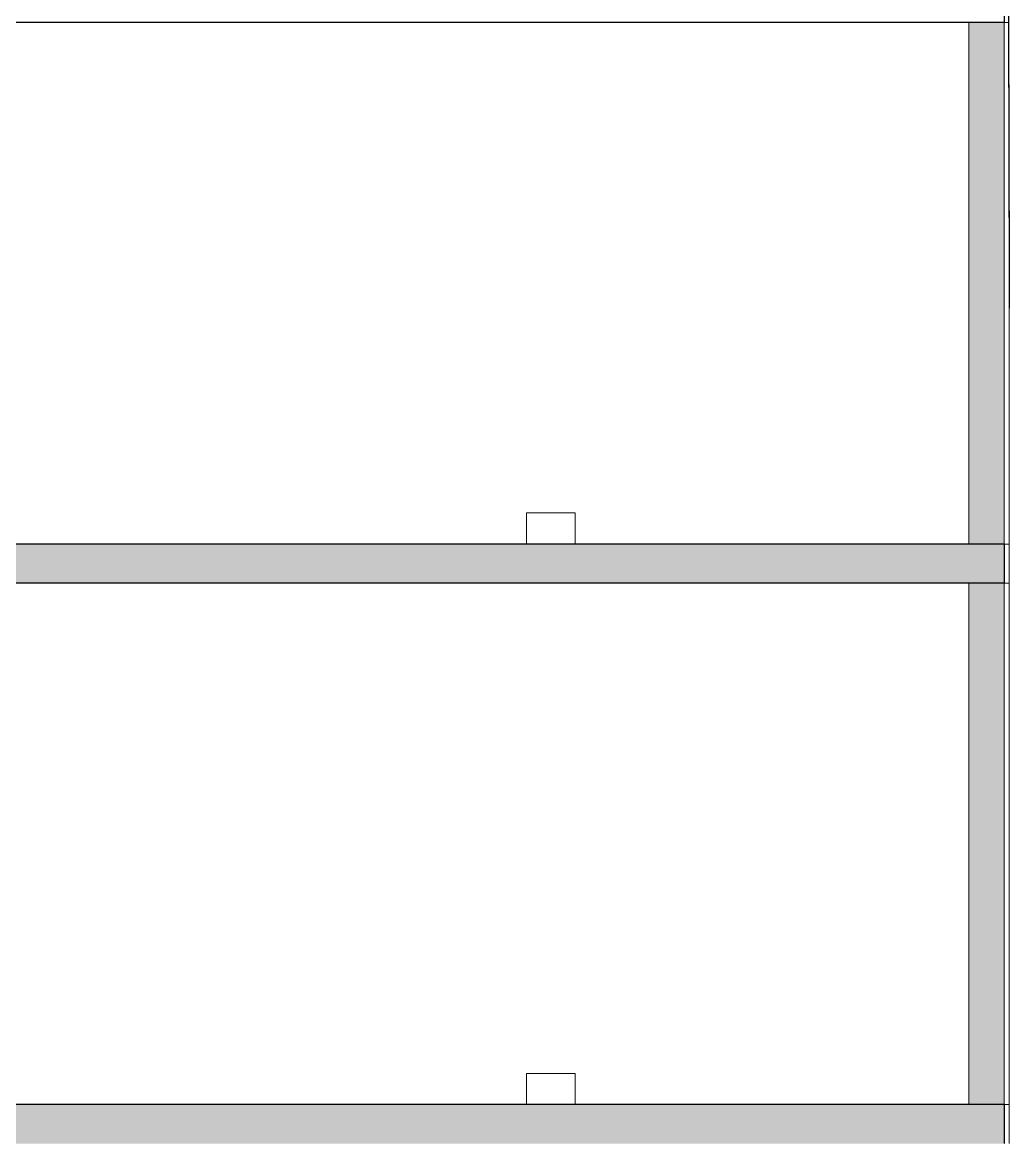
# Model space of a CAD drawing. Header units: metres. Extents: x -0.3 to 19.2, y -7 to 21.5.
# Drawn here: x 13.78 to 18.86, y 8.43 to 14.19 of the extents above; entities that cross this region are included whole.
import ezdxf

# ---------------------------------------------------------------- set-up
doc = ezdxf.new("R2010")
doc.units = ezdxf.units.M
doc.header["$MEASUREMENT"] = 0
for name, color, linetype in [('C_Schnitt C RB_1_110 Wand Aussen', 7, 'Continuous'), ('C_Schnitt C RB_1_210 Decke', 7, 'Continuous'), ('C_Schnitt C RB_1_270 Deckendurchbruchsymbol', 7, 'Continuous'), ('C_Schnitt C RB_1_310 Dachkonstruktion massiv', 7, 'Continuous')]:
    doc.layers.add(name, color=color, linetype=linetype)

msp = doc.modelspace()

# ---------------------------------------------------------------- hatches: boundary and pattern name
at = {"layer": 'C_Schnitt C RB_1_110 Wand Aussen', "linetype": 'Continuous', "lineweight": 0, "true_color": 0x000000}
for points in [[(18.8275, 11.51), (18.8275, 14.19), (18.6475, 14.19), (18.6475, 11.51)], [(18.6475, 11.31), (18.6475, 8.63), (18.8275, 8.63), (18.8275, 11.31)]]:
    msp.add_hatch(color=18, dxfattribs=at).paths.add_polyline_path(points)
at = {"layer": 'C_Schnitt C RB_1_210 Decke', "linetype": 'Continuous', "lineweight": 0, "true_color": 0x000000}
for points in [[(14.6743, 11.51), (12.475, 11.51), (12.475, 11.31), (14.6743, 11.31)], [(14.6743, 11.31), (18.8275, 11.31), (18.8275, 11.51), (14.6743, 11.51)], [(12.49, 8.63), (12.49, 8.43), (14.6743, 8.43), (14.6743, 8.63)], [(14.6743, 8.63), (14.6743, 8.43), (18.8275, 8.43), (18.8275, 8.63)]]:
    msp.add_hatch(color=18, dxfattribs=at).paths.add_polyline_path(points)

# ---------------------------------------------------------------- linework, layer by layer
at = {"layer": 'C_Schnitt C RB_1_110 Wand Aussen', "color": 7, "linetype": 'Continuous', "lineweight": 18, "ltscale": 1000}
for p, q in [((18.8547, 13.43), (18.8514, 14.41)), ((18.8547, 13.43), (18.8515, 14.41)), ((18.6475, 14.19), (18.6475, 11.51)), ((18.8398, 14.19), (18.8275, 14.19)), ((18.8275, 14.19), (18.8275, 11.51)), ((18.8546, 12.8522), (18.8501, 14.19)), ((18.8546, 11.51), (18.8546, 12.8522)), ((18.8275, 11.51), (18.8398, 11.51)), ((18.6475, 11.31), (18.6475, 8.63)), ((18.8275, 11.31), (18.8275, 8.63)), ((18.8546, 8.63), (18.8546, 11.31)), ((18.8275, 8.63), (18.8546, 8.63))]:
    msp.add_line(p, q, dxfattribs=at)
at = {"layer": 'C_Schnitt C RB_1_210 Decke', "color": 7, "linetype": 'Continuous', "lineweight": 25, "ltscale": 1000}
for p, q in [((18.8275, 14.41), (18.8275, 14.19)), ((18.8275, 14.19), (18.6475, 14.19)), ((18.8275, 11.51), (18.6475, 11.51)), ((18.8275, 11.51), (18.8275, 11.31)), ((18.8275, 11.31), (18.6475, 11.31)), ((18.8275, 8.63), (18.6475, 8.63)), ((18.8275, 8.63), (18.8275, 8.43))]:
    msp.add_line(p, q, dxfattribs=at)
at = {"layer": 'C_Schnitt C RB_1_210 Decke', "color": 7, "linetype": 'Continuous', "lineweight": 13, "ltscale": 1000}
for p, q in [((18.8501, 14.19), (18.8494, 14.41)), ((18.8501, 14.19), (18.8398, 14.19)), ((18.8546, 8.43), (18.8546, 8.63))]:
    msp.add_line(p, q, dxfattribs=at)
at = {"layer": 'C_Schnitt C RB_1_210 Decke', "color": 255, "linetype": 'Continuous', "lineweight": 13, "ltscale": 1000}
for p, q in [((18.8398, 11.51), (18.8546, 11.51)), ((18.8546, 11.31), (18.8546, 11.51)), ((18.8275, 11.31), (18.8546, 11.31))]:
    msp.add_line(p, q, dxfattribs=at)
at = {"layer": 'C_Schnitt C RB_1_210 Decke', "color": 7, "linetype": 'Continuous', "lineweight": 25, "ltscale": 1000, "flags": 128}
for points in [[(18.6475, 14.19), (14.6743, 14.19), (13.565, 14.19)], [(18.6475, 11.51), (14.6743, 11.51), (13.585, 11.51), (13.36, 11.51), (12.44, 11.51)], [(18.6475, 11.31), (14.6743, 11.31), (13.565, 11.31)], [(18.6475, 8.63), (14.6743, 8.63), (13.585, 8.63), (13.36, 8.63), (12.49, 8.63)]]:
    msp.add_lwpolyline(points, dxfattribs=at)
at = {"layer": 'C_Schnitt C RB_1_270 Deckendurchbruchsymbol', "color": 7, "linetype": 'Continuous', "lineweight": 13, "ltscale": 1000}
for p, q in [((16.3743, 11.67), (16.6243, 11.67)), ((16.3743, 11.51), (16.3743, 11.67)), ((16.6243, 11.51), (16.6243, 11.67)), ((16.3743, 8.79), (16.6243, 8.79)), ((16.3743, 8.63), (16.3743, 8.79)), ((16.6243, 8.63), (16.6243, 8.79))]:
    msp.add_line(p, q, dxfattribs=at)
at = {"layer": 'C_Schnitt C RB_1_310 Dachkonstruktion massiv', "color": 7, "linetype": 'Continuous', "lineweight": 18, "ltscale": 1000}
for p, q in [((18.8556, 13.005), (18.8399, 17.7089)), ((18.856, 12.7222), (18.8399, 17.5675)), ((18.856, 12.7222), (18.8556, 13.005)), ((18.8546, 12.7222), (18.856, 12.7222))]:
    msp.add_line(p, q, dxfattribs=at)

doc.saveas('drawing.dxf')
